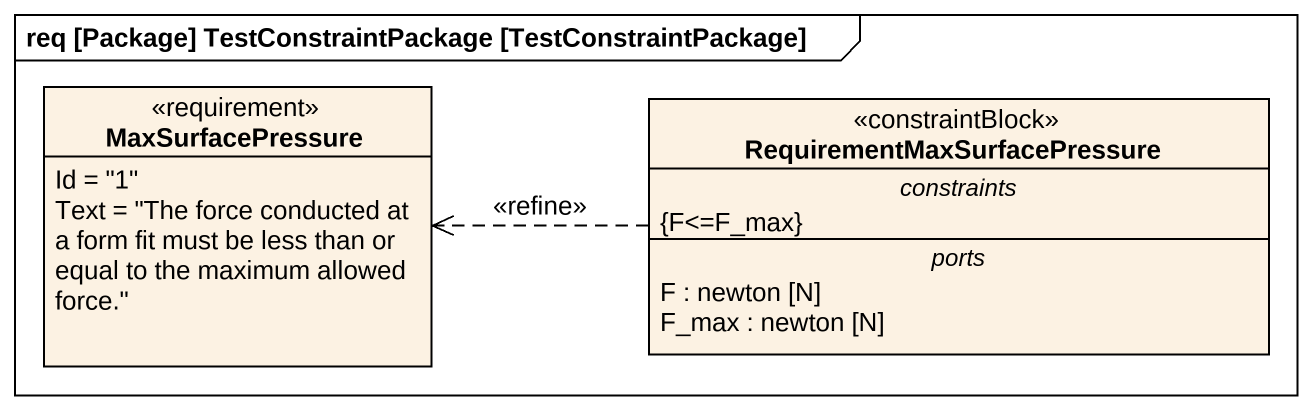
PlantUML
@startuml
mainframe req [Package] TestConstraintPackage [TestConstraintPackage]
hide circle
hide empty members
class MaxSurfacePressure <<requirement>> {
  Id = "1"
  Text = "The force conducted at a form fit must be less than or equal to the maximum allowed force."
}
class "RequirementMaxSurfacePressure" as RequirementMaxSurfacePressur <<constraintBlock>> {
  -- constraints --
  {F<=F_max}
  -- ports --
  F : newton [N]
  F_max : newton [N]
}
RequirementMaxSurfacePressur .left.> MaxSurfacePressure : <<refine>>
@enduml
